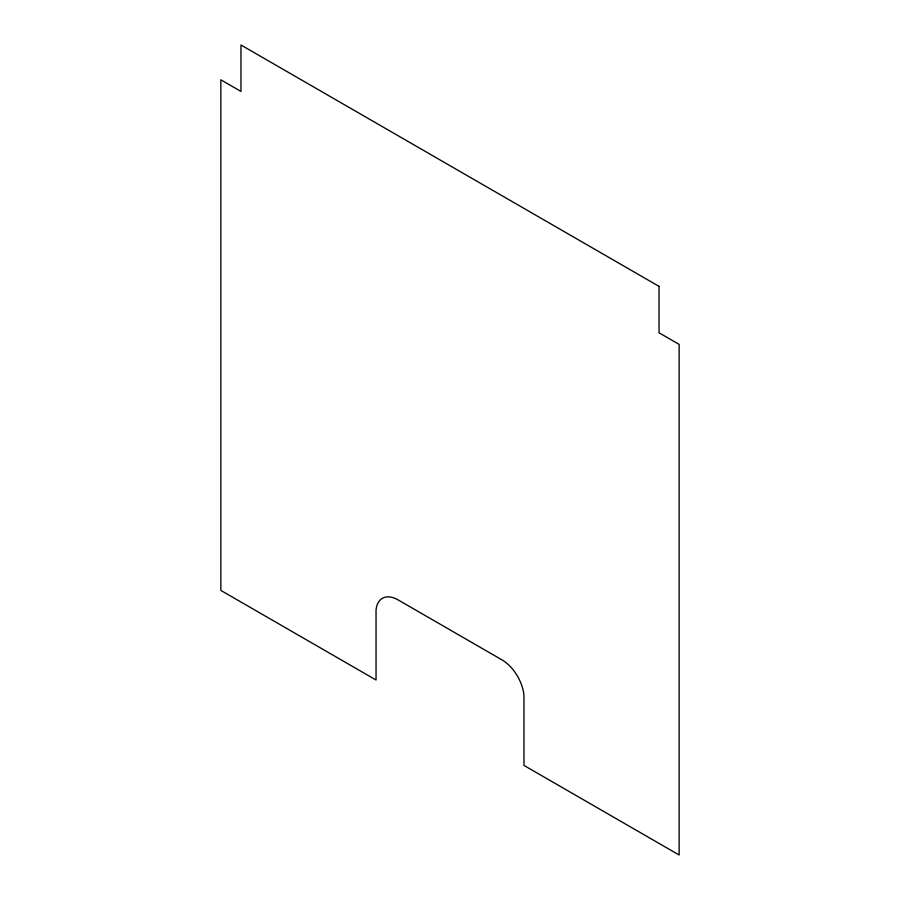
<?xml version="1.0" encoding="UTF-8"?>
<svg xmlns="http://www.w3.org/2000/svg" width="900" height="900" viewBox="0 0 900 900"><rect width="100%" height="100%" fill="white"/><g stroke="black" fill="none" stroke-linecap="round" stroke-linejoin="round"><path stroke-width="1.35" d="M659.036 286.369L240.964 45L240.964 91.418L220.86 79.819L220.86 590.423L376.043 680.006L376.043 610.031A31.264 18.056 60 0 1 398.025 599.861L501.975 659.88A31.264 18.056 60 0 1 523.957 695.441L523.957 765.416L679.14 855L679.14 344.396L659.036 332.786L659.036 286.369"/></g></svg>
